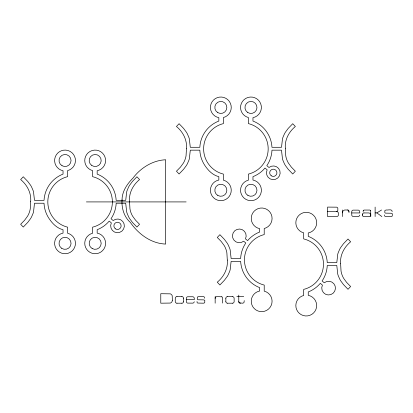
<?xml version="1.0" encoding="UTF-8"?>
<svg xmlns="http://www.w3.org/2000/svg" width="413" height="413" viewBox="0 0 413 413"><rect width="100%" height="100%" fill="white"/><g stroke="black" fill="none" stroke-linecap="round" stroke-linejoin="round"><path stroke-width="0.62" d="M215.158 298.408L215.328 297.577A1.322 1.322 0 0 1 215.787 297.019M342.418 212.886L342.682 211.647A2.493 2.493 0 0 1 343.332 210.738L344.442 210.067A1.714 1.714 0 0 1 344.917 209.99L347.803 210.016A1.507 1.507 0 0 1 348.526 210.439A1.285 1.285 0 0 1 348.773 210.754L349.011 212.597M194.275 301.727L194.182 302.032A1.781 1.781 0 0 1 193.857 302.553A1.988 1.988 0 0 1 193.49 302.868A1.889 1.889 0 0 1 192.902 303.132L187.59 303.116A1.869 1.869 0 0 1 186.944 302.781L186.562 302.378A1.76 1.76 0 0 1 186.325 301.893L186.325 297.98A1.76 1.76 0 0 1 186.562 297.499L186.944 297.092A1.869 1.869 0 0 1 187.59 296.756L192.974 296.756A1.879 1.879 0 0 1 193.62 297.092L194.002 297.499A1.755 1.755 0 0 1 194.239 297.98L194.332 299.58L186.237 299.57M359.723 215.096L359.63 215.4A1.781 1.781 0 0 1 359.305 215.922A1.988 1.988 0 0 1 358.938 216.242A1.889 1.889 0 0 1 358.35 216.505L353.038 216.484A1.869 1.869 0 0 1 352.392 216.149L352.01 215.746A1.76 1.76 0 0 1 351.773 215.261L351.773 211.348A1.76 1.76 0 0 1 352.01 210.867L352.392 210.465A1.869 1.869 0 0 1 353.038 210.129L358.422 210.129A1.879 1.879 0 0 1 359.067 210.465L359.449 210.867A1.755 1.755 0 0 1 359.687 211.348L359.78 212.948L351.685 212.938M363.621 210.305L363.43 210.496A1.327 1.327 0 0 0 363.182 210.96L363.115 211.58M375.123 212.896L376.863 212.896L381.571 209.99M244.233 300.633L244.026 302.393A1.466 1.466 0 0 1 243.742 302.76L242.854 303.199L239.478 302.915A1.084 1.084 0 0 1 239.081 302.579L238.776 301.583L238.776 295.094M240.578 303.199L239.478 302.91A1.094 1.094 0 0 1 239.081 302.574L238.776 301.583M86.384 201.916L186.149 201.916M327.581 211.58L336.688 211.502A1.688 1.688 0 0 0 337.271 211.193L337.514 210.955A1.631 1.631 0 0 0 337.829 210.382L337.829 208.291A1.631 1.631 0 0 0 337.514 207.718L337.271 207.481A1.688 1.688 0 0 0 336.688 207.171L327.581 207.094L327.581 216.567L337.163 216.484A1.745 1.745 0 0 0 337.772 216.159L338.025 215.906A1.745 1.745 0 0 0 338.35 215.292L338.35 212.845A1.75 1.75 0 0 0 337.999 212.215L337.772 211.988A1.75 1.75 0 0 0 337.163 211.662L336.621 211.58M363.956 212.938L368.391 212.938A2.881 2.881 0 0 1 370.017 213.402A2.535 2.535 0 0 1 370.239 213.619L370.43 213.82M176.955 296.622L181.875 296.622M227.532 296.622L232.452 296.622M236.814 296.622L243.737 296.622M176.955 303.199L181.875 303.199M227.532 303.199L232.452 303.199M347.601 209.99L347.736 210A1.482 1.482 0 0 1 348.526 210.434A1.306 1.306 0 0 1 348.773 210.764M221.76 296.792L217.29 296.622A2.628 2.628 0 0 0 215.772 296.999M376.863 212.896L381.875 216.567M370.446 210.496L370.249 210.305A1.337 1.337 0 0 0 369.79 210.052L364.08 210.052A1.327 1.327 0 0 0 363.6 210.325M348.815 210.842L348.995 211.621M392.18 211.606C392.438 208.56 387.44 210.429 386.072 209.99L384.875 210.522L384.777 212.251A0.965 0.965 0 0 0 384.916 212.643L385.133 212.896A1.234 1.234 0 0 0 385.53 213.134L391.09 213.237L392.159 213.583A0.619 0.619 0 0 1 392.314 213.836L392.247 215.942A0.898 0.898 0 0 1 392.045 216.216L391.116 216.562L385.257 216.433A1.353 1.353 0 0 1 384.931 216.236L384.761 216.066A0.971 0.971 0 0 1 384.57 215.653L384.544 215.41A7.382 7.382 0 0 0 384.549 214.874M375.123 207.083L375.123 216.567M370.76 216.567L370.698 210.96A1.337 1.337 0 0 0 370.42 210.47M362.459 214.435L362.459 215.07M342.418 209.99L342.418 216.567M225.849 298.305L225.849 301.516M222.597 303.07L222.597 298.408A3.077 3.077 0 0 0 222.571 297.985L222.514 297.706A1.368 1.368 0 0 0 221.771 296.771M215.158 296.622L215.158 303.199M204.667 298.238C204.925 295.187 199.928 297.061 198.565 296.622L197.481 296.988A0.764 0.764 0 0 0 197.321 297.246L197.269 298.883A0.965 0.965 0 0 0 197.409 299.27L197.626 299.523A1.234 1.234 0 0 0 198.023 299.766L203.578 299.864L204.647 300.215A0.619 0.619 0 0 1 204.802 300.468L204.734 302.574A0.898 0.898 0 0 1 204.533 302.843L203.604 303.194L197.744 303.065A1.353 1.353 0 0 1 197.424 302.868L197.254 302.693A0.971 0.971 0 0 1 197.058 302.28L197.037 302.042A7.382 7.382 0 0 0 197.037 301.5M183.548 298.305L183.548 301.516M362.433 215.07A1.544 1.544 0 0 0 363.956 216.598L369.248 216.567A1.554 1.554 0 0 0 370.786 215.07M370.43 213.826A1.384 1.384 0 0 1 370.771 214.646M362.433 214.435A1.544 1.544 0 0 1 363.956 212.917M176.955 303.225A1.735 1.735 0 0 1 175.246 301.516L175.272 298.305A1.735 1.735 0 0 1 176.955 296.596M183.573 301.516A1.729 1.729 0 0 1 181.875 303.235M181.875 296.586A1.729 1.729 0 0 1 183.573 298.305M227.532 303.225A1.735 1.735 0 0 1 225.823 301.516M232.452 303.235A1.729 1.729 0 0 0 234.15 301.516L234.125 298.305A1.729 1.729 0 0 0 232.452 296.586M225.823 298.305A1.735 1.735 0 0 1 227.532 296.596M30.676 201.673L30.247 208.89A20.898 20.898 0 0 1 27.526 216.242L24.615 220.222L20.65 224.28L23.273 227.057L27.8 222.349L30.583 218.591A24.491 24.491 0 0 0 31.677 216.639L33.066 213.397A18.384 18.384 0 0 0 33.541 211.823L34.501 203.232L44.021 203.232A29.824 29.824 0 0 0 49.188 218.735C52.59 223.769 56.927 228.183 63.034 229.726L63.034 233.102A10.418 10.418 0 0 0 56.266 248.951A10.418 10.418 0 0 0 73.488 249.416A10.418 10.418 0 0 0 67.587 233.226L67.587 227.165A26.009 26.009 0 0 1 67.587 176.666L67.587 170.605A10.418 10.418 0 0 0 73.488 154.416A10.418 10.418 0 0 0 56.266 154.885A10.418 10.418 0 0 0 63.034 170.729L63.034 174.11A29.824 29.824 0 0 0 44.036 200.357L34.491 200.357L33.53 191.973A18.384 18.384 0 0 0 33.061 190.419L31.677 187.192A24.491 24.491 0 0 0 30.583 185.241L27.8 181.483L23.273 176.774L20.65 179.552C27.206 184.941 31.45 193.052 30.676 201.673M129.527 201.312L129.956 208.89A20.898 20.898 0 0 0 132.676 216.242L135.588 220.222L139.553 224.28L136.93 227.057L132.397 222.349L129.62 218.591A24.491 24.491 0 0 1 128.526 216.639L127.137 213.397A18.384 18.384 0 0 1 126.662 211.823L125.702 203.232L116.177 203.232A29.824 29.824 0 0 1 111.014 218.735L113.177 220.547A6.861 6.861 0 0 1 124.05 223.805A6.861 6.861 0 0 1 117.008 232.705A6.861 6.861 0 0 1 111.334 222.875L109.223 221.1A29.824 29.824 0 0 1 97.169 229.726L97.169 233.102A10.418 10.418 0 0 1 103.937 248.951A10.418 10.418 0 0 1 86.715 249.416A10.418 10.418 0 0 1 92.61 233.226L92.61 227.165A26.009 26.009 0 0 0 92.61 176.666L92.61 170.605A10.418 10.418 0 0 1 86.715 154.416A10.418 10.418 0 0 1 103.937 154.885A10.418 10.418 0 0 1 97.169 170.729L97.169 174.11A29.824 29.824 0 0 1 116.167 200.357L125.712 200.357L126.672 191.973A18.384 18.384 0 0 1 127.142 190.419L128.526 187.192A24.491 24.491 0 0 1 129.62 185.241L132.397 181.483L136.93 176.774L139.553 179.552C133.125 184.874 128.815 192.804 129.527 201.312M186.475 148.608L186.046 155.825A20.898 20.898 0 0 1 183.326 163.181L180.414 167.157L176.449 171.214L179.072 173.992L183.599 169.284L186.382 165.525A24.491 24.491 0 0 0 187.476 163.574L188.865 160.332A18.384 18.384 0 0 0 189.34 158.757L190.3 150.167L199.82 150.167A29.824 29.824 0 0 0 204.987 165.67C208.389 170.703 212.726 175.122 218.833 176.661L218.833 180.037A10.418 10.418 0 0 0 212.065 195.886A10.418 10.418 0 0 0 229.287 196.351A10.418 10.418 0 0 0 223.392 180.161L223.392 174.1A26.009 26.009 0 0 1 223.392 123.601L223.392 117.54A10.418 10.418 0 0 0 229.287 101.35A10.418 10.418 0 0 0 212.065 101.82A10.418 10.418 0 0 0 218.833 117.664L218.833 121.045A29.824 29.824 0 0 0 199.835 147.291L190.29 147.291L189.33 138.907A18.384 18.384 0 0 0 188.86 137.353L187.476 134.127A24.491 24.491 0 0 0 186.382 132.175L183.599 128.417L179.072 123.709L176.449 126.486C183.005 131.876 187.249 139.986 186.475 148.608M227.3 260.071C228.074 268.693 223.831 276.803 217.274 282.193L219.897 284.97L224.424 280.262L227.207 276.504A24.491 24.491 0 0 0 228.301 274.552L229.685 271.326A18.384 18.384 0 0 0 230.155 269.772L231.115 261.388L240.66 261.388A29.824 29.824 0 0 0 259.658 287.634L259.658 291.015A10.418 10.418 0 0 0 252.89 306.859A10.418 10.418 0 0 0 270.112 307.329A10.418 10.418 0 0 0 264.217 291.139L264.217 285.078A26.009 26.009 0 0 1 264.217 234.579L264.217 228.518A10.418 10.418 0 0 0 270.112 212.328A10.418 10.418 0 0 0 252.89 212.793A10.418 10.418 0 0 0 259.658 228.642L259.658 232.023A29.824 29.824 0 0 0 247.604 240.645L245.492 238.869A6.861 6.861 0 0 0 239.819 229.039A6.861 6.861 0 0 0 232.777 237.94A6.861 6.861 0 0 0 243.649 241.197L245.812 243.009A29.824 29.824 0 0 0 240.645 258.512L231.125 258.512L230.165 249.922A18.384 18.384 0 0 0 229.69 248.347L228.301 245.105A24.491 24.491 0 0 0 227.207 243.154L224.424 239.395L219.897 234.687L217.274 237.465L221.239 241.522L224.161 245.498A20.898 20.898 0 0 1 226.876 252.854L227.3 260.071M285.326 148.246L285.755 155.825A20.898 20.898 0 0 0 288.475 163.181L291.387 167.157L295.352 171.214L292.729 173.992L288.202 169.284L285.419 165.525A24.491 24.491 0 0 1 284.325 163.574L282.936 160.332A18.384 18.384 0 0 1 282.461 158.757L281.501 150.167L271.981 150.167A29.824 29.824 0 0 1 266.813 165.67L268.977 167.482A6.861 6.861 0 0 1 279.849 170.739A6.861 6.861 0 0 1 272.807 179.64A6.861 6.861 0 0 1 267.134 169.81L265.022 168.034A29.824 29.824 0 0 1 252.968 176.661L252.968 180.037A10.418 10.418 0 0 1 259.736 195.886A10.418 10.418 0 0 1 242.514 196.351A10.418 10.418 0 0 1 248.409 180.161L248.409 174.1A26.009 26.009 0 0 0 248.409 123.601L248.409 117.54A10.418 10.418 0 0 1 242.514 101.35A10.418 10.418 0 0 1 259.736 101.82A10.418 10.418 0 0 1 252.968 117.664L252.968 121.045A29.824 29.824 0 0 1 271.966 147.291L281.511 147.291L282.471 138.907A18.384 18.384 0 0 1 282.941 137.353L284.325 134.127A24.491 24.491 0 0 1 285.419 132.175L288.202 128.417L292.729 123.709L295.352 126.486C288.924 131.809 284.614 139.739 285.326 148.246M340.611 263.54L341.04 271.124A20.898 20.898 0 0 0 343.755 278.476L346.672 282.451L350.637 286.514L348.014 289.291L343.482 284.583L340.704 280.825A24.491 24.491 0 0 1 339.61 278.873L338.216 275.626A18.384 18.384 0 0 1 337.741 274.051L336.786 265.461L327.261 265.461A29.824 29.824 0 0 1 322.099 280.964L324.262 282.781A6.861 6.861 0 0 1 335.134 286.039A6.861 6.861 0 0 1 328.092 294.939A6.861 6.861 0 0 1 322.419 285.104L320.307 283.328A29.824 29.824 0 0 1 308.253 291.955L308.253 295.336A10.418 10.418 0 0 1 315.021 311.18A10.418 10.418 0 0 1 297.799 311.65A10.418 10.418 0 0 1 303.694 295.46L303.694 289.399A26.009 26.009 0 0 0 303.694 238.9L303.694 232.839A10.418 10.418 0 0 1 297.799 216.649A10.418 10.418 0 0 1 315.021 217.114A10.418 10.418 0 0 1 308.253 232.963L308.253 236.339A29.824 29.824 0 0 1 327.251 262.591L336.796 262.591L337.757 254.201A18.384 18.384 0 0 1 338.226 252.653L339.61 249.426A24.491 24.491 0 0 1 340.704 247.475L343.482 243.716L348.014 239.008L350.637 241.786C344.21 247.103 339.899 255.038 340.611 263.54M122.041 199.866C121.448 208.038 124.081 216.954 130.348 222.437C138.448 234.083 151.086 243.562 165.675 244.068L165.675 159.764C152.738 160.321 140.673 167.828 132.991 178.086C127.199 183.93 122.088 191.26 122.041 199.866M172.345 300.251L172.113 301.407A2.798 2.798 0 0 1 171.679 302.13L171.266 302.538A2.824 2.824 0 0 1 170.28 303.065L160.776 303.199L160.776 293.71L170.28 293.85A2.814 2.814 0 0 1 171.039 294.211L171.849 295.016A2.814 2.814 0 0 1 172.211 295.78L172.345 300.251M217.827 112.651A6.014 6.014 0 0 0 226.851 107.442A6.014 6.014 0 0 0 217.827 102.233A6.014 6.014 0 0 0 217.827 112.651M217.827 195.473A6.014 6.014 0 0 0 226.851 190.264A6.014 6.014 0 0 0 217.827 185.055A6.014 6.014 0 0 0 217.827 195.473M61.666 248.311A6.014 6.014 0 0 0 71.036 243.758A6.014 6.014 0 0 0 62.409 237.919A6.014 6.014 0 0 0 61.666 248.311M62.027 165.716A6.014 6.014 0 0 0 71.051 160.507A6.014 6.014 0 0 0 62.027 155.298A6.014 6.014 0 0 0 62.027 165.716M115.495 228.879A3.624 3.624 0 0 0 121.123 226.102A3.624 3.624 0 0 0 115.903 222.617A3.624 3.624 0 0 0 115.495 228.879M91.794 165.489A6.014 6.014 0 0 0 101.164 160.936A6.014 6.014 0 0 0 92.538 155.097A6.014 6.014 0 0 0 91.794 165.489M92.161 248.538A6.014 6.014 0 0 0 101.18 243.329A6.014 6.014 0 0 0 92.161 238.12A6.014 6.014 0 0 0 92.161 248.538M247.96 195.473A6.014 6.014 0 0 0 256.979 190.264A6.014 6.014 0 0 0 247.96 185.055A6.014 6.014 0 0 0 247.96 195.473M247.594 112.424A6.014 6.014 0 0 0 256.963 107.87A6.014 6.014 0 0 0 248.337 102.032A6.014 6.014 0 0 0 247.594 112.424M271.295 175.814A3.624 3.624 0 0 0 276.922 173.037A3.624 3.624 0 0 0 271.702 169.552A3.624 3.624 0 0 0 271.295 175.814"/></g></svg>
